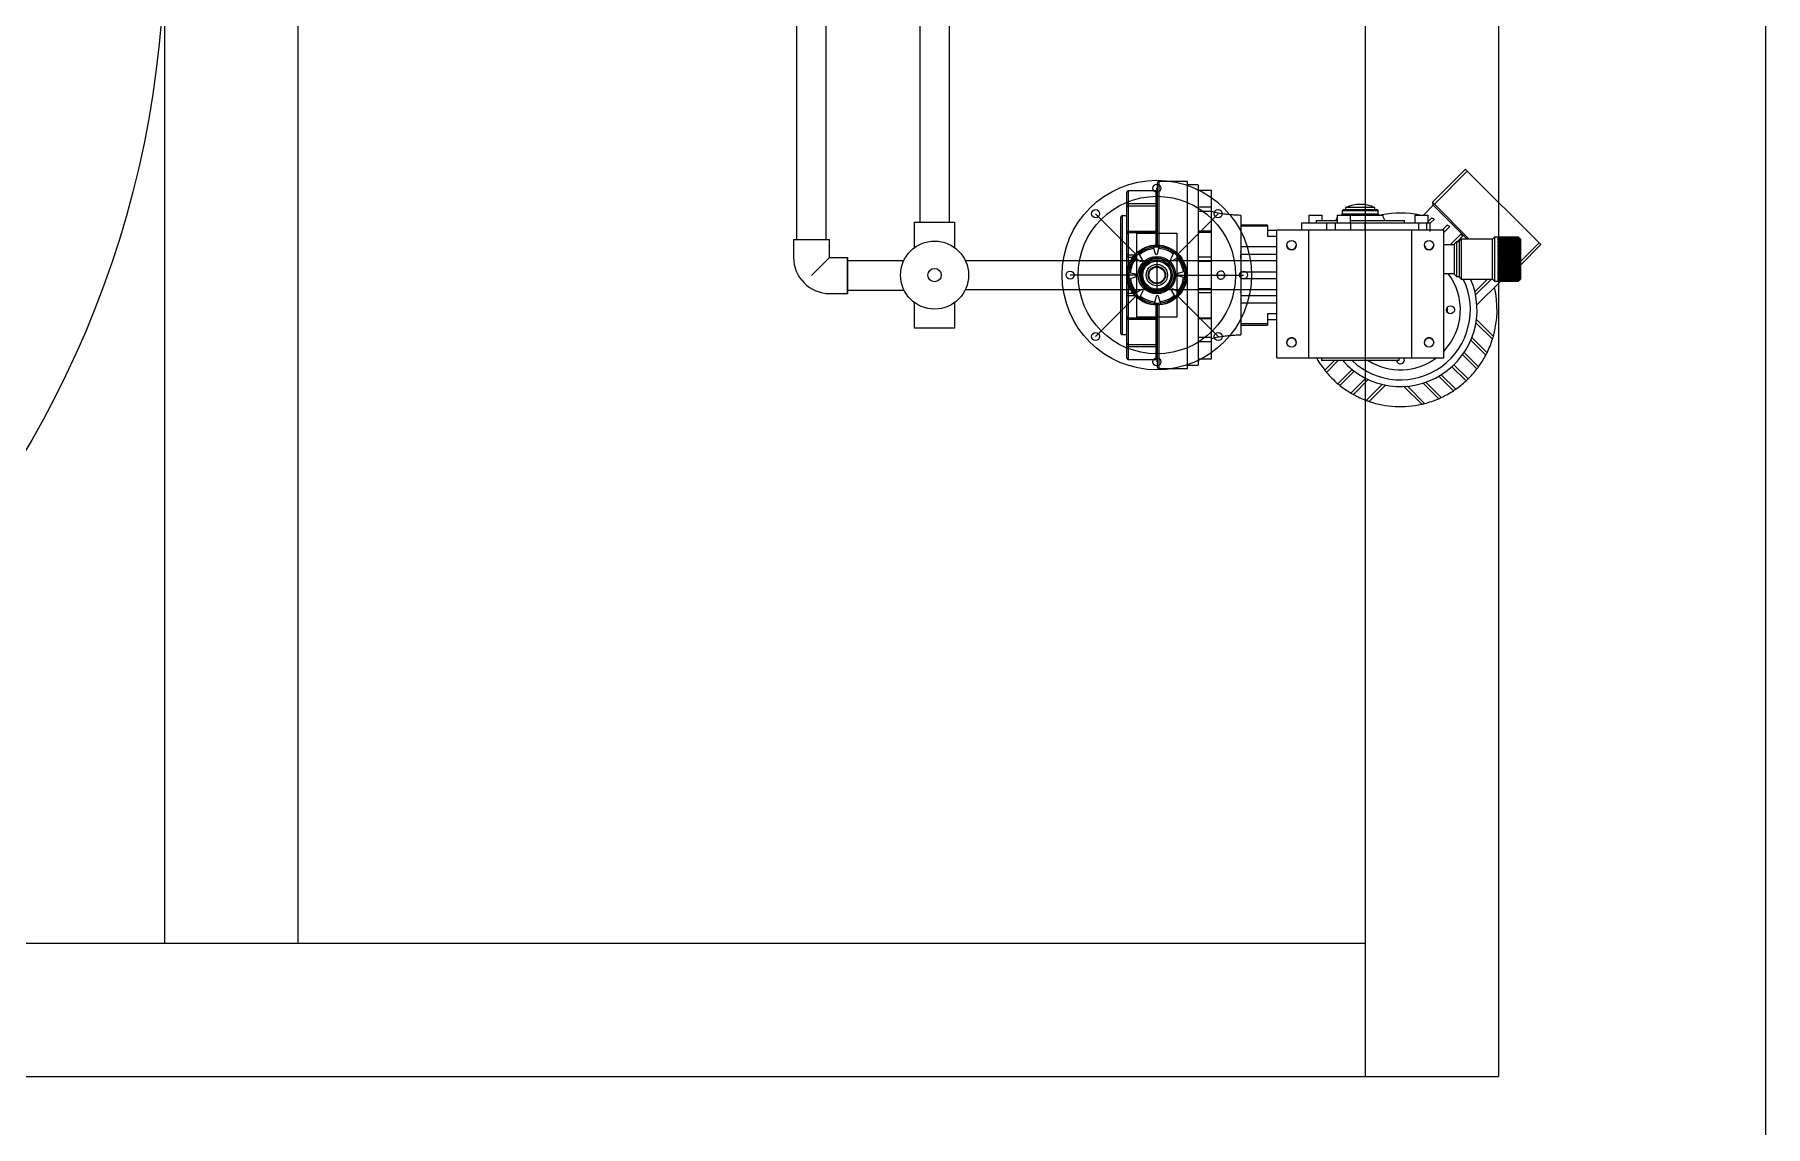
# Model space of a CAD drawing. Header units: millimetres. Extents: x -705761 to 1364679, y -410401 to 446404.
# Drawn here: x -503858 to -502626, y -99876 to -99099 of the extents above; entities that cross this region are included whole.
import ezdxf

# ---------------------------------------------------------------- set-up
doc = ezdxf.new("R2010")
doc.units = ezdxf.units.MM
doc.layers.add('1轮廓实线层', color=7, linetype='Continuous', lineweight=0)

# ---------------------------------------------------------------- blocks, each defined once
blk = doc.blocks.new('A$C5F7D1AD0')
for p, q in [((0, 0), (0, -2600)), ((100, -100), (100, -2500)), ((1700, -1600), (100, -1600)), ((4000, -1700), (100, -1700)), ((627, -2071.6), (613.5, -2071.6)), ((627, -2071.6), (627, -2098.6)), ((613.5, -2098.6), (600, -2085.1)), ((586.5, -2098.6), (586.5, -2112.1)), ((586.5, -2098.6), (586.5, -2112.1)), ((613.5, -2098.6), (613.5, -2112.1)), ((613.5, -2098.6), (613.5, -2112.1)), ((613.5, -2098.6), (627, -2098.6)), ((613.5, -2112.1), (586.5, -2112.1)), ((586.5, -2112.1), (613.5, -2112.1)), ((6300, -2500), (0, -2500)), ((6300, -2600), (0, -2600))]:
    blk.add_line(p, q)
at = {"lineweight": 5, "ltscale": 5}
for p, q in [((627, -2074.1), (822, -2074.1)), ((822, -2095.9), (627, -2095.9)), ((589, -2112.1), (589, -2154.2)), ((611, -2154.2), (611, -2112.1)), ((560.5, -2162.3), (579.7, -2162.3)), ((560.5, -2192.3), (560.5, -2162.3)), ((620.9, -2162.3), (640, -2162.3)), ((809, -2166.3), (639.5, -2166.3)), ((640, -2162.3), (640, -2192.3)), ((579.7, -2192.3), (560.5, -2192.3)), ((640, -2192.3), (620.9, -2192.3)), ((809, -2188.3), (639.5, -2188.3)), ((589.3, -2433.9), (589.3, -2200.3)), ((611.3, -2200.3), (611.3, -2433.9)), ((600.3, -2328.9), (600.3, -2278.9)), ((585.3, -2328.9), (554.3, -2298)), ((615.3, -2328.9), (646.3, -2298)), ((568.8, -2358.9), (568.8, -2328.9)), ((568.8, -2328.9), (600.3, -2328.9)), ((600.3, -2328.9), (631.8, -2328.9)), ((631.8, -2328.9), (631.8, -2358.9)), ((568.8, -2343.9), (535.3, -2343.9)), ((611.3, -2343.9), (589.3, -2343.9)), ((631.8, -2343.9), (665.3, -2343.9)), ((585.3, -2358.9), (554.3, -2389.9)), ((631.8, -2358.9), (568.8, -2358.9)), ((600.3, -2358.9), (600.3, -2408.9)), ((615.3, -2358.9), (646.3, -2389.9))]:
    blk.add_line(p, q, dxfattribs=at)
at = {"color": 7, "linetype": 'Continuous', "lineweight": 15}
for p, q in [((538.2, -2321.4), (546.8, -2321.4)), ((546.8, -2321.4), (549.2, -2321.4)), ((549.2, -2321.4), (567.9, -2321.4)), ((555.8, -2317.9), (555.8, -2321.4)), ((556.8, -2316.9), (643.8, -2316.9)), ((567.9, -2321.4), (569.3, -2321.4)), ((569.3, -2321.4), (584.4, -2321.4)), ((584.4, -2321.4), (587.1, -2321.4)), ((587.1, -2321.4), (593.8, -2321.4)), ((606.8, -2321.4), (613.5, -2321.4)), ((613.5, -2321.4), (616.2, -2321.4)), ((616.2, -2321.4), (631.3, -2321.4)), ((631.3, -2321.4), (632.7, -2321.4)), ((632.7, -2321.4), (651.4, -2321.4)), ((644.8, -2321.4), (644.8, -2317.9)), ((651.4, -2321.4), (653.8, -2321.4)), ((653.8, -2321.4), (662.4, -2321.4)), ((537.2, -2322.4), (537.2, -2343.4)), ((548.4, -2322.4), (546.8, -2322.4)), ((546.8, -2322.4), (546.8, -2343.4)), ((548.4, -2322.4), (548.4, -2343.4)), ((567.4, -2322.4), (548.4, -2322.4)), ((568.3, -2322.4), (567.4, -2322.4)), ((567.4, -2322.4), (567.4, -2343.4)), ((585.1, -2322.4), (568.3, -2322.4)), ((568.3, -2322.4), (568.3, -2343.4)), ((583.7, -2331.1), (588, -2333.5)), ((585.1, -2322.4), (585.1, -2327.4)), ((586.8, -2322.4), (585.1, -2322.4)), ((586.8, -2322.4), (586.8, -2325.9)), ((593.7, -2322.4), (586.8, -2322.4)), ((589.3, -2332.1), (586.8, -2327.9)), ((597.6, -2323.1), (599, -2327.8)), ((600.9, -2327.8), (602.1, -2323)), ((601.1, -2331.1), (603, -2331.2)), ((613.8, -2322.4), (606.9, -2322.4)), ((613.1, -2327.3), (610.8, -2331.6)), ((612.2, -2332.9), (616.4, -2330.4)), ((613.8, -2322.4), (613.8, -2325.9)), ((615.5, -2322.4), (613.8, -2322.4)), ((632.3, -2322.4), (615.5, -2322.4)), ((615.5, -2322.4), (615.5, -2327.4)), ((632.3, -2322.4), (632.3, -2343.4)), ((633.2, -2322.4), (632.3, -2322.4)), ((633.2, -2322.4), (633.2, -2343.4)), ((652.2, -2322.4), (633.2, -2322.4)), ((652.2, -2322.4), (652.2, -2343.4)), ((653.8, -2322.4), (652.2, -2322.4)), ((653.8, -2322.4), (653.8, -2343.4)), ((663.4, -2343.4), (663.4, -2322.4)), ((530.3, -2345.4), (530.3, -2366.9)), ((531.3, -2344.4), (577.8, -2344.4)), ((546.8, -2343.4), (548.4, -2343.4)), ((548.4, -2343.4), (567.4, -2343.4)), ((567.4, -2343.4), (568.3, -2343.4)), ((568.3, -2343.4), (577.8, -2343.4)), ((584.2, -2343.3), (579.4, -2342.1)), ((579.5, -2346.6), (584.2, -2345.2)), ((621.1, -2341.2), (616.4, -2342.6)), ((616.4, -2344.5), (621.2, -2345.7)), ((622.8, -2343.4), (632.3, -2343.4)), ((622.8, -2344.4), (669.3, -2344.4)), ((632.3, -2343.4), (633.2, -2343.4)), ((633.2, -2343.4), (652.2, -2343.4)), ((652.2, -2343.4), (653.8, -2343.4)), ((670.3, -2366.9), (670.3, -2345.4)), ((588.4, -2354.9), (584.2, -2357.4)), ((587.5, -2360.5), (589.8, -2356.2)), ((599.7, -2360.1), (598.5, -2364.8)), ((603, -2364.7), (601.6, -2360)), ((611.3, -2355.8), (613.8, -2360)), ((616.9, -2356.7), (612.6, -2354.4)), ((530.3, -2366.9), (670.3, -2366.9)), ((532.8, -2366.9), (532.8, -2374.9)), ((667.8, -2374.9), (667.8, -2366.9)), ((538.3, -2374.9), (532.8, -2374.9)), ((537.5, -2374.9), (537.5, -2384.9)), ((537.5, -2384.9), (550.2, -2384.9)), ((574.5, -2374.9), (538.3, -2374.9)), ((550.2, -2384.9), (550.2, -2374.9)), ((550.2, -2384.9), (553.5, -2384.9)), ((553.5, -2384.9), (553.5, -2374.9)), ((553.5, -2384.9), (567.5, -2384.9)), ((567.5, -2384.9), (567.5, -2374.9)), ((567.5, -2384.9), (568.3, -2384.9)), ((568.3, -2374.9), (568.3, -2384.9)), ((568.3, -2384.9), (587, -2384.9)), ((626.1, -2374.9), (574.5, -2374.9)), ((587, -2384.9), (587, -2374.9)), ((587, -2384.9), (590.1, -2384.9)), ((590.1, -2384.9), (590.1, -2374.9)), ((590.1, -2384.9), (610.5, -2384.9)), ((610.5, -2384.9), (610.5, -2374.9)), ((610.5, -2384.9), (613.6, -2384.9)), ((613.6, -2384.9), (613.6, -2374.9)), ((613.6, -2384.9), (632.3, -2384.9)), ((663, -2374.9), (626.1, -2374.9)), ((632.3, -2384.9), (632.3, -2374.9)), ((632.3, -2384.9), (633.1, -2384.9)), ((633.1, -2384.9), (633.1, -2374.9)), ((633.1, -2384.9), (647.9, -2384.9)), ((647.9, -2384.9), (647.9, -2374.9)), ((647.9, -2384.9), (651.2, -2384.9)), ((651.2, -2384.9), (651.2, -2374.9)), ((651.2, -2384.9), (663.7, -2384.9)), ((667.8, -2374.9), (663, -2374.9)), ((663.7, -2384.9), (663.7, -2374.9)), ((598.4, -2389.6), (602.2, -2389.6)), ((599.1, -2394.6), (601.5, -2394.6)), ((600.3, -2394.9), (600.9, -2394.9)), ((556.4, -2406.9), (555.6, -2406.9)), ((575.8, -2406.9), (556.4, -2406.9)), ((562.8, -2406.9), (562.8, -2426.9)), ((563.7, -2426.9), (563.7, -2406.9)), ((581, -2406.9), (575.8, -2406.9)), ((619.6, -2406.9), (581, -2406.9)), ((581.8, -2406.7), (581.8, -2406.8)), ((587.3, -2406.9), (587.2, -2406.9)), ((587.3, -2406.9), (587.3, -2406.6)), ((597.8, -2406.9), (597.8, -2433.9)), ((602.8, -2406.9), (602.8, -2433.9)), ((612.8, -2406.8), (613, -2406.8)), ((618.6, -2406.9), (618.8, -2406.8)), ((624.8, -2406.9), (619.6, -2406.9)), ((644.2, -2406.9), (624.8, -2406.9)), ((636.9, -2426.9), (636.9, -2406.9)), ((637.8, -2426.9), (637.8, -2406.9)), ((645, -2406.9), (644.2, -2406.9)), ((538.3, -2433.9), (538.3, -2441.4)), ((538.3, -2433.9), (634.3, -2433.9)), ((563.7, -2426.9), (562.8, -2426.9)), ((571.4, -2426.9), (563.7, -2426.9)), ((567, -2426.9), (567, -2433.9)), ((636.9, -2426.9), (629.2, -2426.9)), ((633.6, -2433.9), (633.6, -2426.9)), ((634.3, -2433.9), (634.3, -2441.4)), ((637.8, -2426.9), (636.9, -2426.9)), ((538.3, -2441.4), (538.3, -2558.9)), ((538.3, -2448.4), (538.3, -2457.9)), ((634.3, -2441.4), (634.3, -2558.9)), ((634.3, -2448.4), (634.3, -2457.9)), ((538.3, -2465), (537.3, -2464)), ((538.3, -2457.9), (634.3, -2457.9)), ((538.3, -2457.9), (538.3, -2534.9)), ((639.3, -2452.4), (634.3, -2452.4)), ((634.3, -2457.9), (634.3, -2534.9)), ((639.3, -2471.3), (639.3, -2452.4)), ((645.3, -2457.8), (639.3, -2457.8)), ((641.3, -2463.4), (639.3, -2463.4)), ((641.3, -2463.4), (641.3, -2479.1)), ((645.3, -2457.8), (645.3, -2467.8)), ((536.3, -2479.9), (527.4, -2471.1)), ((529, -2469.8), (536.3, -2477.1)), ((538.3, -2467.4), (536.3, -2467.4)), ((536.3, -2525.4), (536.3, -2467.4)), ((634.3, -2471.3), (639.3, -2471.3)), ((634.3, -2477.7), (639.3, -2477.7)), ((639.3, -2477.7), (639.3, -2471.3)), ((639.3, -2489.3), (639.3, -2477.7)), ((641.3, -2467.8), (645.3, -2467.8)), ((511.9, -2489.4), (523, -2500.5)), ((528.4, -2491.8), (517.7, -2481.1)), ((518.9, -2479.5), (529.6, -2490.2)), ((634.3, -2489.3), (639.3, -2489.3)), ((645.3, -2479.1), (639.3, -2479.1)), ((639.3, -2489.1), (645.3, -2489.1)), ((639.3, -2500.1), (639.3, -2489.3)), ((641.3, -2489.1), (641.3, -2529.4)), ((645.3, -2479.1), (645.3, -2489.1)), ((645.3, -2489.4), (645.3, -2513.4)), ((648.3, -2482.9), (646.3, -2482.9)), ((649.3, -2483.9), (649.3, -2487.6)), ((650.8, -2485.4), (649.3, -2485.4)), ((649.3, -2487.6), (649.3, -2508.9)), ((650.8, -2507.4), (650.8, -2485.4)), ((517.9, -2515.3), (505.6, -2503)), ((506.4, -2500.9), (518.4, -2512.9)), ((522, -2502.4), (510.9, -2491.2)), ((634.3, -2500.1), (639.3, -2500.1)), ((639.3, -2540.3), (639.3, -2500.1)), ((646.3, -2509.9), (648.3, -2509.9)), ((649.3, -2507.4), (650.8, -2507.4)), ((503.5, -2542.4), (516.9, -2529)), ((536.3, -2525.4), (538.3, -2525.4)), ((639.3, -2529.4), (641.3, -2529.4)), ((517, -2531.7), (504.1, -2544.6)), ((538.3, -2534.9), (538.3, -2544.4)), ((538.3, -2534.9), (634.3, -2534.9)), ((634.3, -2534.9), (634.3, -2544.4)), ((634.3, -2540.3), (639.3, -2540.3)), ((645.3, -2537.3), (639.3, -2537.3)), ((639.3, -2546.2), (639.3, -2540.3)), ((645.3, -2537.3), (645.3, -2547.3)), ((507.7, -2555.2), (519.4, -2543.5)), ((520.1, -2545.6), (508.6, -2557.1)), ((513.6, -2566.2), (524.6, -2555.3)), ((627.3, -2576.4), (652.7, -2551.1)), ((653.5, -2551.9), (627.3, -2578.1)), ((633, -2548.8), (634.3, -2548.8)), ((634.3, -2544.4), (634.3, -2546.9)), ((634.3, -2546.2), (639.3, -2546.2)), ((634.3, -2548.8), (639.3, -2548.8)), ((634.3, -2548.8), (634.3, -2548.9)), ((642.2, -2551.9), (639.1, -2548.8)), ((639.3, -2548.8), (639.3, -2546.2)), ((639.3, -2547.3), (645.3, -2547.3)), ((640.4, -2547.3), (643, -2549.8)), ((645.3, -2543.7), (652.7, -2551.1)), ((654.3, -2550.6), (652.7, -2551.1)), ((678.2, -2576.6), (653.5, -2551.9)), ((654.9, -2550.5), (679.7, -2575.2)), ((525.6, -2557), (514.8, -2567.9)), ((521.1, -2575.7), (531.7, -2565.1)), ((533.1, -2566.5), (522.5, -2577.2)), ((538.3, -2558.9), (634.3, -2558.9)), ((600.8, -2566.9), (599.3, -2568.4)), ((599.3, -2568.4), (599.3, -2570.4)), ((606.7, -2568.4), (599.3, -2568.4)), ((600.8, -2566.9), (607.4, -2566.9)), ((601.5, -2558.9), (601.5, -2566.9)), ((625.3, -2568.4), (606.7, -2568.4)), ((607.4, -2566.9), (623.8, -2566.9)), ((623, -2566.9), (623, -2558.9)), ((623, -2563.8), (630.9, -2571.7)), ((623.3, -2566.9), (623, -2566.7)), ((625.3, -2568.4), (623.8, -2566.9)), ((625.3, -2570.4), (625.3, -2568.4)), ((636.7, -2563.4), (632.3, -2558.9)), ((634.3, -2558.1), (637.7, -2561.6)), ((530, -2583.8), (540.7, -2573.1)), ((542.4, -2574.2), (531.6, -2585)), ((540.3, -2590.5), (551.5, -2579.2)), ((553.5, -2580), (542.1, -2591.4)), ((598.8, -2570.4), (597.3, -2571.9)), ((597.3, -2571.9), (597.3, -2595.4)), ((627.3, -2571.9), (597.3, -2571.9)), ((625.8, -2570.4), (598.8, -2570.4)), ((678.2, -2576.6), (624.5, -2630.4)), ((629.7, -2573.3), (625.3, -2568.9)), ((627.3, -2571.9), (625.8, -2570.4)), ((627.3, -2595.4), (627.3, -2571.9)), ((552.2, -2595.5), (564.6, -2583.1)), ((567.1, -2583.5), (554.4, -2596.2)), ((577.9, -2583.8), (595.8, -2601.7)), ((597.3, -2594.7), (585.5, -2582.8)), ((587.8, -2582.3), (597.3, -2591.8)), ((597.3, -2595.4), (595.8, -2596.9)), ((595.8, -2596.9), (595.8, -2599.4)), ((628.8, -2596.9), (595.8, -2596.9)), ((595.9, -2599.4), (595.8, -2599.4)), ((595.8, -2599.4), (595.8, -2614.9)), ((595.8, -2599.4), (595.8, -2614.9)), ((596.1, -2599.4), (595.9, -2599.4)), ((595.9, -2599.4), (595.9, -2614.9)), ((595.9, -2599.4), (595.9, -2614.9)), ((596.1, -2599.4), (596.1, -2614.9)), ((596.4, -2599.4), (596.2, -2599.4)), ((596.2, -2599.4), (596.2, -2614.9)), ((596.4, -2599.4), (596.4, -2614.9)), ((596.8, -2599.4), (596.5, -2599.4)), ((596.5, -2599.4), (596.5, -2614.9)), ((596.8, -2599.4), (596.8, -2614.9)), ((597.3, -2599.4), (597, -2599.4)), ((597, -2599.4), (597, -2614.9)), ((597.3, -2595.4), (627.3, -2595.4)), ((597.3, -2599.4), (597.3, -2614.9)), ((597.9, -2599.4), (597.5, -2599.4)), ((597.5, -2599.4), (597.5, -2614.9)), ((597.9, -2599.4), (597.9, -2614.9)), ((598.6, -2599.4), (598.2, -2599.4)), ((598.2, -2599.4), (598.2, -2614.9)), ((598.6, -2599.4), (598.6, -2614.9)), ((599.5, -2599.4), (599, -2599.4)), ((599, -2599.4), (599, -2614.9)), ((599.5, -2599.4), (599.5, -2614.9)), ((600.4, -2599.4), (599.9, -2599.4)), ((599.9, -2599.4), (599.9, -2614.9)), ((600.4, -2599.4), (600.4, -2614.9)), ((601.4, -2599.4), (600.8, -2599.4)), ((600.8, -2599.4), (600.8, -2614.9)), ((601.4, -2599.4), (601.4, -2614.9)), ((602.5, -2599.4), (601.8, -2599.4)), ((601.8, -2599.4), (601.8, -2614.9)), ((602.5, -2599.4), (602.5, -2614.9)), ((602.9, -2599.4), (602.9, -2614.9)), ((603.6, -2599.4), (602.9, -2599.4)), ((603.6, -2599.4), (603.6, -2614.9)), ((604.8, -2599.4), (604.1, -2599.4)), ((604.1, -2599.4), (604.1, -2614.9)), ((604.8, -2599.4), (604.8, -2614.9)), ((606.1, -2599.4), (605.3, -2599.4)), ((605.3, -2599.4), (605.3, -2614.9)), ((606.1, -2599.4), (606.1, -2614.9)), ((607.4, -2599.4), (606.6, -2599.4)), ((606.6, -2599.4), (606.6, -2614.9)), ((607.3, -2599.4), (607.3, -2615.9)), ((607.4, -2599.4), (607.4, -2614.9)), ((608.7, -2599.4), (607.9, -2599.4)), ((607.9, -2599.4), (607.9, -2614.9)), ((608.5, -2599.4), (608.5, -2615.9)), ((608.7, -2599.4), (608.7, -2614.9)), ((610.1, -2599.4), (609.3, -2599.4)), ((609.3, -2599.4), (609.3, -2614.9)), ((609.8, -2599.4), (609.8, -2615.9)), ((610.1, -2599.4), (610.1, -2614.9)), ((611.4, -2599.4), (610.6, -2599.4)), ((610.6, -2599.4), (610.6, -2614.9)), ((611.1, -2599.4), (611.1, -2615.9)), ((611.4, -2599.4), (611.4, -2614.9)), ((612.8, -2599.4), (612, -2599.4)), ((612, -2599.4), (612, -2614.9)), ((612.4, -2599.4), (612.4, -2615.9)), ((612.8, -2599.4), (612.8, -2614.9)), ((614.2, -2599.4), (613.4, -2599.4)), ((613.4, -2599.4), (613.4, -2614.9)), ((613.7, -2599.4), (613.7, -2615.9)), ((614.2, -2599.4), (614.2, -2614.9)), ((615.6, -2599.4), (614.8, -2599.4)), ((614.8, -2599.4), (614.8, -2614.9)), ((615, -2599.4), (615, -2615.9)), ((615.6, -2599.4), (615.6, -2614.9)), ((616.9, -2599.4), (616.1, -2599.4)), ((616.1, -2599.4), (616.1, -2614.9)), ((616.3, -2599.4), (616.3, -2615.9)), ((616.9, -2599.4), (616.9, -2614.9)), ((618.2, -2599.4), (617.5, -2599.4)), ((617.5, -2599.4), (617.5, -2614.9)), ((617.5, -2599.4), (617.5, -2615.9)), ((618.2, -2599.4), (618.2, -2614.9)), ((619.5, -2599.4), (618.8, -2599.4)), ((618.8, -2599.4), (618.8, -2614.9)), ((619.5, -2599.4), (619.5, -2614.9)), ((620.7, -2599.4), (620, -2599.4)), ((620, -2599.4), (620, -2614.9)), ((620.7, -2599.4), (620.7, -2614.9)), ((621.9, -2599.4), (621.2, -2599.4)), ((621.2, -2599.4), (621.2, -2614.9)), ((621.9, -2599.4), (621.9, -2614.9)), ((622.9, -2599.4), (622.3, -2599.4)), ((622.3, -2599.4), (622.3, -2614.9)), ((622.9, -2599.4), (622.9, -2614.9)), ((624, -2599.4), (623.4, -2599.4)), ((623.4, -2599.4), (623.4, -2614.9)), ((624, -2599.4), (624, -2614.9)), ((624.9, -2599.4), (624.4, -2599.4)), ((624.4, -2599.4), (624.4, -2614.9)), ((624.9, -2599.4), (624.9, -2614.9)), ((625.7, -2599.4), (625.3, -2599.4)), ((625.3, -2599.4), (625.3, -2614.9)), ((625.7, -2599.4), (625.7, -2614.9)), ((626.5, -2599.4), (626.1, -2599.4)), ((626.1, -2599.4), (626.1, -2614.9)), ((626.5, -2599.4), (626.5, -2614.9)), ((627.2, -2599.4), (626.8, -2599.4)), ((626.8, -2599.4), (626.8, -2614.9)), ((627.2, -2599.4), (627.2, -2614.9)), ((628.8, -2596.9), (627.3, -2595.4)), ((627.7, -2599.4), (627.4, -2599.4)), ((627.4, -2599.4), (627.4, -2614.9)), ((627.7, -2599.4), (627.7, -2614.9)), ((628.1, -2599.4), (627.9, -2599.4)), ((627.9, -2599.4), (627.9, -2614.9)), ((628.1, -2599.4), (628.1, -2614.9)), ((628.5, -2599.4), (628.3, -2599.4)), ((628.3, -2599.4), (628.3, -2614.9)), ((628.5, -2599.4), (628.5, -2614.9)), ((628.7, -2599.4), (628.6, -2599.4)), ((628.6, -2599.4), (628.6, -2614.9)), ((628.8, -2599.4), (628.7, -2599.4)), ((628.7, -2599.4), (628.7, -2614.9)), ((628.7, -2599.4), (628.7, -2614.9)), ((628.8, -2614.9), (628.8, -2596.9)), ((628.8, -2599.4), (628.8, -2614.9)), ((595.8, -2614.9), (595.8, -2614.9)), ((596.2, -2615.3), (595.8, -2614.9)), ((595.8, -2614.9), (596.8, -2615.9)), ((595.9, -2614.9), (595.9, -2614.9)), ((596.8, -2615.9), (595.9, -2614.9)), ((595.9, -2614.9), (597, -2615.9)), ((596.1, -2614.9), (596.2, -2614.9)), ((597, -2615.9), (596.1, -2614.9)), ((596.2, -2614.9), (597.2, -2615.9)), ((596.2, -2615.3), (597.3, -2616.4)), ((596.4, -2614.9), (596.5, -2614.9)), ((597.2, -2615.9), (596.4, -2614.9)), ((596.5, -2614.9), (597.6, -2615.9)), ((596.8, -2614.9), (597, -2614.9)), ((597.6, -2615.9), (596.8, -2614.9)), ((597, -2614.9), (598.1, -2615.9)), ((597.3, -2614.9), (597.5, -2614.9)), ((598.1, -2615.9), (597.3, -2614.9)), ((627.3, -2616.4), (597.3, -2616.4)), ((597.5, -2614.9), (598.6, -2615.9)), ((597.9, -2614.9), (598.2, -2614.9)), ((598.6, -2615.9), (597.9, -2614.9)), ((598.2, -2614.9), (599.3, -2615.9)), ((598.6, -2614.9), (599, -2614.9)), ((599.3, -2615.9), (598.6, -2614.9)), ((599, -2614.9), (600, -2615.9)), ((599.5, -2614.9), (599.9, -2614.9)), ((600, -2615.9), (599.5, -2614.9)), ((599.9, -2614.9), (600.9, -2615.9)), ((600.4, -2614.9), (600.8, -2614.9)), ((600.9, -2615.9), (600.4, -2614.9)), ((600.8, -2614.9), (601.8, -2615.9)), ((601.4, -2614.9), (601.8, -2614.9)), ((601.8, -2615.9), (601.4, -2614.9)), ((601.8, -2614.9), (602.8, -2615.9)), ((602.5, -2614.9), (602.9, -2614.9)), ((602.8, -2615.9), (602.5, -2614.9)), ((602.9, -2614.9), (603.8, -2615.9)), ((603.6, -2614.9), (604.1, -2614.9)), ((603.8, -2615.9), (603.6, -2614.9)), ((604.1, -2614.9), (604.9, -2615.9)), ((604.8, -2614.9), (605.3, -2614.9)), ((604.9, -2615.9), (604.8, -2614.9)), ((605.3, -2614.9), (606.1, -2615.9)), ((606.1, -2614.9), (606.6, -2614.9)), ((606.1, -2615.9), (606.1, -2614.9)), ((606.6, -2614.9), (607.3, -2615.9)), ((607.3, -2615.9), (607.4, -2614.9)), ((607.4, -2614.9), (607.9, -2614.9)), ((623.1, -2631.8), (607.7, -2616.4)), ((607.9, -2614.9), (608.5, -2615.9)), ((608.5, -2615.9), (608.7, -2614.9)), ((608.7, -2614.9), (609.3, -2614.9)), ((609.3, -2614.9), (609.8, -2615.9)), ((609.8, -2615.9), (610.1, -2614.9)), ((610.1, -2614.9), (610.6, -2614.9)), ((610.6, -2614.9), (611.1, -2615.9)), ((611.1, -2615.9), (611.4, -2614.9)), ((611.4, -2614.9), (612, -2614.9)), ((612, -2614.9), (612.4, -2615.9)), ((612.4, -2615.9), (612.8, -2614.9)), ((612.8, -2614.9), (613.4, -2614.9)), ((613.4, -2614.9), (613.7, -2615.9)), ((613.7, -2615.9), (614.2, -2614.9)), ((614.2, -2614.9), (614.8, -2614.9)), ((614.8, -2614.9), (615, -2615.9)), ((615, -2615.9), (615.6, -2614.9)), ((615.6, -2614.9), (616.1, -2614.9)), ((616.1, -2614.9), (616.3, -2615.9)), ((616.3, -2615.9), (616.9, -2614.9)), ((616.9, -2614.9), (617.5, -2614.9)), ((617.5, -2614.9), (617.5, -2615.9)), ((617.5, -2615.9), (618.2, -2614.9)), ((618.2, -2614.9), (618.8, -2614.9)), ((618.8, -2614.9), (618.7, -2615.9)), ((618.7, -2615.9), (619.5, -2614.9)), ((619.5, -2614.9), (620, -2614.9)), ((620, -2614.9), (619.9, -2615.9)), ((619.9, -2615.9), (620.7, -2614.9)), ((620.7, -2614.9), (621.2, -2614.9)), ((621.2, -2614.9), (621, -2615.9)), ((621, -2615.9), (621.9, -2614.9)), ((621.9, -2614.9), (622.3, -2614.9)), ((622.3, -2614.9), (622, -2615.9)), ((622, -2615.9), (622.9, -2614.9)), ((622.9, -2614.9), (623.4, -2614.9)), ((623.4, -2614.9), (623, -2615.9)), ((623, -2615.9), (624, -2614.9)), ((624.4, -2614.9), (623.9, -2615.9)), ((623.9, -2615.9), (624.9, -2614.9)), ((624, -2614.9), (624.4, -2614.9)), ((625.3, -2614.9), (624.7, -2615.9)), ((624.7, -2615.9), (625.7, -2614.9)), ((624.9, -2614.9), (625.3, -2614.9)), ((626.1, -2614.9), (625.4, -2615.9)), ((625.4, -2615.9), (626.5, -2614.9)), ((625.7, -2614.9), (626.1, -2614.9)), ((626.8, -2614.9), (626.1, -2615.9)), ((626.1, -2615.9), (627.2, -2614.9)), ((626.5, -2614.9), (626.8, -2614.9)), ((627.4, -2614.9), (626.6, -2615.9)), ((626.6, -2615.9), (627.7, -2614.9)), ((627.9, -2614.9), (627.1, -2615.9)), ((627.1, -2615.9), (628.1, -2614.9)), ((627.2, -2614.9), (627.4, -2614.9)), ((627.3, -2616.4), (628.8, -2614.9)), ((628.3, -2614.9), (627.4, -2615.9)), ((627.4, -2615.9), (628.5, -2614.9)), ((628.6, -2614.9), (627.6, -2615.9)), ((627.6, -2615.9), (628.7, -2614.9)), ((627.7, -2614.9), (627.9, -2614.9)), ((628.7, -2614.9), (627.8, -2615.9)), ((627.8, -2615.9), (628.8, -2614.9)), ((628.1, -2614.9), (628.3, -2614.9)), ((628.5, -2614.9), (628.6, -2614.9)), ((628.7, -2614.9), (628.7, -2614.9)), ((628.8, -2614.9), (628.8, -2614.9))]:
    blk.add_line(p, q, dxfattribs=at)
at = {"color": 8, "linetype": 'Continuous', "lineweight": 15}
for p, q in [((644.8, -2317.9), (555.8, -2317.9)), ((546.8, -2322.4), (537.2, -2322.4)), ((663.4, -2322.4), (653.8, -2322.4)), ((577.9, -2345.4), (530.3, -2345.4)), ((537.2, -2343.4), (546.8, -2343.4)), ((670.3, -2345.4), (622.7, -2345.4)), ((653.8, -2343.4), (663.4, -2343.4)), ((579.2, -2433.9), (579.2, -2406.9)), ((584.8, -2433.9), (584.8, -2406.9)), ((615.8, -2433.9), (615.8, -2406.9)), ((621.4, -2433.9), (621.4, -2406.9)), ((571.4, -2433.9), (571.4, -2426.9)), ((629.2, -2433.9), (629.2, -2426.9)), ((646.3, -2482.9), (646.3, -2509.9)), ((648.3, -2486.9), (648.3, -2482.9)), ((648.3, -2509.9), (648.3, -2486.9)), ((610.6, -2616.4), (624.5, -2630.4))]:
    blk.add_line(p, q, dxfattribs=at)
at = {"color": 7, "linetype": 'Continuous', "lineweight": 15, "flags": 128}
for points in [[(567.4, -2322.4), (567.4, -2322.2), (567.4, -2322), (567.5, -2321.9), (567.5, -2321.7), (567.6, -2321.6), (567.7, -2321.5), (567.8, -2321.4), (567.9, -2321.4)], [(632.7, -2321.4), (632.8, -2321.4), (632.9, -2321.5), (633, -2321.6), (633.1, -2321.7), (633.1, -2321.9), (633.2, -2322), (633.2, -2322.2), (633.2, -2322.4)], [(566.8, -2344.4), (566.9, -2344.4), (567, -2344.3), (567.1, -2344.2), (567.2, -2344.1), (567.3, -2344), (567.3, -2343.8), (567.4, -2343.6), (567.4, -2343.4)], [(633.8, -2344.4), (633.7, -2344.4), (633.6, -2344.3), (633.5, -2344.2), (633.4, -2344.1), (633.3, -2344), (633.3, -2343.8), (633.2, -2343.6), (633.2, -2343.4)], [(654.9, -2550.5), (654.9, -2550.5), (654.7, -2550.5), (654.5, -2550.6), (654.3, -2550.6)], [(575.9, -2561.4), (575.2, -2561.4), (572.7, -2561.4)], [(679.7, -2575.2), (679.6, -2575.2), (679.6, -2575.3), (679.4, -2575.4), (679.2, -2575.6), (679, -2575.8), (678.8, -2576.1), (678.5, -2576.3), (678.2, -2576.6)], [(624.5, -2630.4), (624.2, -2630.6), (624, -2630.9), (623.7, -2631.1), (623.5, -2631.4), (623.3, -2631.5), (623.2, -2631.7), (623.1, -2631.7), (623.1, -2631.8)]]:
    blk.add_lwpolyline(points, dxfattribs=at)
for centre, radius in [((850, -850), 750), ((549.8, -2444.9), 3.5), ((622.8, -2444.9), 3.5), ((549.8, -2547.9), 3.5), ((622.8, -2547.9), 3.5)]:
    blk.add_circle(centre, radius)
at = {"lineweight": 5, "ltscale": 5}
for centre, radius in [((600.3, -2177.3), 25.5), ((600.3, -2177.3), 5), ((600.3, -2343.9), 71), ((600.3, -2278.9), 3), ((600.3, -2343.9), 59), ((554.3, -2298), 3), ((646.3, -2298), 3), ((535.3, -2343.9), 3), ((665.3, -2343.9), 3), ((554.3, -2389.9), 3), ((646.3, -2389.9), 3), ((600.3, -2408.9), 3)]:
    blk.add_circle(centre, radius, dxfattribs=at)
at = {"color": 7, "linetype": 'Continuous', "lineweight": 15}
for centre, radius in [((600.3, -2343.9), 22.5), ((600.3, -2343.9), 14), ((600.3, -2343.9), 11.5), ((600.3, -2343.9), 10.5), ((600.3, -2343.9), 8), ((600.3, -2343.9), 6.5), ((600.3, -2343.9), 6), ((574.3, -2563.9), 3)]:
    blk.add_circle(centre, radius, dxfattribs=at)
blk.add_arc((613.5, -2098.6), 27, 90, 180)
for centre, radius, start, end in [((538.2, -2322.4), 1, 90, 180), ((552.6, -2322.2), 5.9, 172.691, 182.4246), ((549.3, -2322.3), 0.932, 95.2202, 184.4082), ((556.8, -2317.9), 1, 90, 180), ((569.3, -2322.4), 1, 90.0258, 180.0264), ((584.2, -2322.3), 0.887, 351.2056, 76.9356), ((588.2, -2322.2), 1.33, 145.0032, 190.3221), ((596.1, -2322.2), 2.41, 161.8066, 185.8814), ((600.3, -2343.9), 22, 84.7328, 97.7828), ((600.3, -2343.9), 22, 52.7828, 84.7328), ((604.5, -2322.2), 2.41, 354.1183, 18.1941), ((612.4, -2322.2), 1.33, 349.6785, 34.9962), ((616.4, -2322.3), 0.887, 103.0639, 188.7949), ((631.3, -2322.4), 1, 359.9739, 89.974), ((643.8, -2317.9), 1, 0, 90), ((651.3, -2322.3), 0.932, 355.5914, 84.7802), ((648, -2322.2), 5.9, 357.5755, 7.3094), ((662.4, -2322.4), 1, 0, 90), ((600.3, -2343.9), 22, 142.7828, 174.7328), ((600.3, -2343.9), 21, 142.376, 175.1396), ((600.3, -2343.9), 20, 141.9281, 175.5875), ((600.3, -2343.9), 22, 129.7328, 142.7828), ((600.3, -2343.9), 21, 130.1396, 142.376), ((600.3, -2343.9), 22, 97.7828, 129.7328), ((600.3, -2343.9), 21, 97.376, 130.1396), ((600.3, -2343.9), 20, 96.9281, 130.5875), ((600.3, -2343.9), 13, 80.8583, 190.8683), ((588.5, -2332.6), 1, 241.2578, 31.2578), ((600.3, -2343.9), 21, 85.1396, 97.376), ((599.9, -2327.5), 1, 196.2578, 346.2578), ((600.3, -2343.9), 20, 51.9281, 85.5875), ((600.3, -2343.9), 21, 52.376, 85.1396), ((611.6, -2332.1), 1, 151.2578, 301.2578), ((600.3, -2343.9), 21, 40.1396, 52.376), ((600.3, -2343.9), 22, 39.7328, 52.7828), ((600.3, -2343.9), 20, 6.9281, 40.5875), ((600.3, -2343.9), 21, 7.376, 40.1396), ((600.3, -2343.9), 22, 7.7828, 39.7328), ((531.3, -2345.4), 1, 90, 180), ((536.2, -2343.4), 1, 270, 0), ((540.9, -2343.7), 5.9, 352.6913, 2.4243), ((547.4, -2343.5), 0.932, 275.2215, 4.4069), ((567.3, -2343.4), 1, 270.0269, 0.0254), ((600.3, -2343.9), 22, 174.7328, 187.7828), ((600.3, -2343.9), 22, 187.7828, 219.7328), ((600.3, -2343.9), 21, 175.1396, 187.376), ((600.3, -2343.9), 21, 187.376, 220.1396), ((600.3, -2343.9), 20, 186.9281, 220.5875), ((583.9, -2344.3), 1, 286.2578, 76.2578), ((616.7, -2343.6), 1, 106.2578, 256.2578), ((600.3, -2343.9), 20, 321.9281, 355.5875), ((600.3, -2343.9), 21, 322.376, 355.1396), ((600.3, -2343.9), 22, 322.7828, 354.7328), ((600.3, -2343.9), 21, 355.1396, 7.376), ((600.3, -2343.9), 22, 354.7328, 7.7828), ((633.3, -2343.4), 1, 179.9745, 269.9734), ((653.2, -2343.5), 0.932, 175.5936, 264.7785), ((659.7, -2343.7), 5.9, 177.5761, 187.308), ((664.4, -2343.4), 1, 180, 270), ((669.3, -2345.4), 1, 0, 90), ((600.3, -2343.9), 22, 219.7328, 232.7828), ((600.3, -2343.9), 21, 220.1396, 232.376), ((600.3, -2343.9), 21, 232.376, 265.1396), ((600.3, -2343.9), 20, 231.9281, 265.5875), ((589, -2355.8), 1, 331.2578, 121.2578), ((600.7, -2360.3), 1, 16.2578, 166.2578), ((600.3, -2343.9), 20, 276.9281, 310.5875), ((600.3, -2343.9), 21, 277.376, 310.1396), ((600.3, -2343.9), 22, 277.7828, 309.7328), ((612.1, -2355.2), 1, 61.2578, 211.2578), ((600.3, -2343.9), 21, 310.1396, 322.376), ((600.3, -2343.9), 22, 309.7328, 322.7828), ((600.3, -2343.9), 22, 232.7828, 264.7328), ((600.3, -2343.9), 22, 264.7328, 277.7828), ((600.3, -2343.9), 21, 265.1396, 277.376), ((549.8, -2444.9), 3.5, 270, 90), ((622.8, -2444.9), 3.5, 90, 270), ((574.3, -2526.4), 72.5, 120.6245, 128.6648), ((574.3, -2526.4), 72.5, 119.7531, 120.633), ((574.3, -2526.4), 72.5, 130.2529, 139.7471), ((574.3, -2526.4), 72.5, 128.6685, 130.2556), ((574.3, -2526.4), 72.5, 149.367, 151.0038), ((574.3, -2526.4), 72.5, 141.3352, 149.3755), ((574.3, -2526.4), 57.5, 131.3662, 293.5782), ((574.3, -2526.4), 72.5, 139.7444, 141.3315), ((574.3, -2526.4), 52.5, 136.3699, 295.9824), ((646.3, -2481.9), 1, 180, 270), ((648.3, -2483.9), 1, 0, 90), ((627.8, -2496.4), 25.4, 334.3915, 25.6085), ((574.3, -2526.4), 72.5, 161.1919, 192.6877), ((574.3, -2526.4), 72.5, 159.4282, 161.1756), ((574.3, -2526.4), 72.5, 151.0134, 159.4433), ((574.3, -2526.4), 45, 147.6125, 216.8699), ((646.3, -2510.9), 1, 90, 180), ((574.3, -2526.4), 72.5, 348.3248, 11.1598), ((648.3, -2508.9), 1, 270, 0), ((536.8, -2526.4), 3, 99.5941, 300), ((574.3, -2526.4), 72.5, 192.7087, 194.5588), ((574.3, -2526.4), 72.5, 194.5393, 203.345), ((574.3, -2526.4), 72.5, 203.3582, 205.048), ((549.8, -2547.9), 3.5, 270, 90), ((622.8, -2547.9), 3.5, 90, 270), ((574.3, -2526.4), 72.5, 339.4282, 341.1756), ((574.3, -2526.4), 72.5, 205.036, 213.2583), ((574.3, -2526.4), 72.5, 213.2653, 214.8741), ((574.3, -2526.4), 72.5, 214.8682, 222.8233), ((574.3, -2526.4), 45, 226.2383, 307.2688), ((574.3, -2526.4), 72.5, 329.367, 331.0038), ((574.3, -2526.4), 72.5, 222.8245, 224.4047), ((574.3, -2526.4), 72.5, 224.4043, 232.3272), ((574.3, -2526.4), 72.5, 319.7444, 321.3315), ((574.3, -2526.4), 72.5, 232.3229, 233.9186), ((574.3, -2526.4), 72.5, 233.9238, 242.0408), ((574.3, -2526.4), 72.5, 242.0306, 243.6903), ((574.3, -2526.4), 72.5, 243.7015, 252.2948), ((574.3, -2526.4), 72.5, 252.2777, 254.0697), ((574.3, -2526.4), 72.5, 254.0882, 283.3898)]:
    blk.add_arc(centre, radius, start, end, dxfattribs=at)
blk.add_ellipse((652.7, -2551.1), major_axis=(-1.41, -1.41), ratio=0.57735, start_param=1.570796, end_param=2.356194, dxfattribs=at)
for points, knots in [([(593.8, -2321.4), (594, -2321.4), (594.7, -2321.4), (596.2, -2321.4), (597.9, -2321.4), (599.3, -2321.4), (600, -2321.4), (600.3, -2321.4), (600.3, -2321.4)], [0, 0, 0, 0, 0.081932, 0.328507, 0.695606, 0.845599, 0.995602, 1, 1, 1, 1]), ([(600.3, -2321.4), (600.3, -2321.4), (601.4, -2321.4), (603.5, -2321.4), (605.7, -2321.4), (606.8, -2321.4), (606.8, -2321.4)], [0, 0, 0, 0, 0.004399, 0.491387, 0.976685, 1, 1, 1, 1]), ([(602.3, -2322), (602.3, -2322), (602.3, -2322), (602.3, -2322.2), (602.2, -2322.4), (602.1, -2322.7), (602.1, -2322.9), (602.1, -2323)], [0, 0, 0, 0, 0.211688, 0.423336, 0.635987, 0.850868, 1, 1, 1, 1]), ([(583.7, -2331.1), (583.6, -2331), (583.4, -2330.9), (583.1, -2330.8), (582.9, -2330.7), (582.8, -2330.6), (582.8, -2330.6), (582.8, -2330.6)], [0, 0, 0, 0, 0.217864, 0.43577, 0.652375, 0.866587, 1, 1, 1, 1]), ([(586.2, -2327), (586.2, -2327), (586.3, -2327), (586.3, -2327.2), (586.5, -2327.4), (586.6, -2327.6), (586.7, -2327.8), (586.8, -2327.9)], [0, 0, 0, 0, 0.2116883, 0.4233419, 0.6359911, 0.8508698, 1, 1, 1, 1]), ([(598.7, -2355.4), (597.4, -2355.1), (594.9, -2354.5), (591.7, -2352.1), (589.6, -2349.1), (588.4, -2345.6), (588.4, -2341.8), (589.7, -2338), (592.2, -2334.7), (595.7, -2332.5), (599, -2331.7), (601.7, -2331.8), (603.7, -2332.2), (605.7, -2332.9), (607.4, -2333.9), (609, -2335.2), (610.6, -2337), (611.8, -2339.1), (612.5, -2341.4), (612.8, -2343.4), (612.7, -2345.5), (612.3, -2347.6), (611.5, -2349.5), (610.5, -2351.4), (609.1, -2353), (607.5, -2354.4), (605.7, -2355.4), (603.6, -2356.2), (601.4, -2356.6), (599.1, -2356.7), (596.8, -2356.3), (594.7, -2355.5), (592.8, -2354.4), (591.1, -2353), (589.7, -2351.4), (588.3, -2349.2), (587.8, -2347.4), (587.5, -2346.4)], [0, 0, 0, 0, 0.041945, 0.083868, 0.126548, 0.160398, 0.203516, 0.246688, 0.290103, 0.333512, 0.37733, 0.399483, 0.421636, 0.443785, 0.465936, 0.488243, 0.51055, 0.542917, 0.565439, 0.587962, 0.610487, 0.633013, 0.655904, 0.678795, 0.701686, 0.724577, 0.747457, 0.770337, 0.795397, 0.820457, 0.845517, 0.870577, 0.893824, 0.917072, 0.940686, 0.964299, 1, 1, 1, 1]), ([(602.4, -2331.1), (601.6, -2331), (600.2, -2330.9), (598, -2331.2), (595.9, -2331.9), (594, -2332.8), (592.2, -2334.1), (590.7, -2335.7), (589.6, -2337.5), (588.7, -2339.4), (588.2, -2341.5), (588, -2343.6), (588.2, -2345.7), (588.8, -2347.7), (589.7, -2349.5), (591.2, -2351.8), (593.3, -2353.5), (595.7, -2354.7), (597.3, -2355.2), (598.4, -2355.3), (598.7, -2355.4)], [0, 0, 0, 0, 0.05603, 0.112059, 0.168089, 0.224118, 0.28021, 0.336293, 0.390627, 0.444962, 0.498909, 0.552856, 0.606859, 0.66085, 0.713242, 0.765634, 0.869, 0.920914, 0.972814, 1, 1, 1, 1]), ([(602.4, -2331.1), (602.6, -2331.1), (603.9, -2331.3), (606.2, -2332.2), (609, -2334.1), (611.3, -2336.7), (612.8, -2339.8), (613.4, -2343.2), (613.2, -2346.6), (612, -2349.8), (610.1, -2352.7), (607.5, -2354.9), (604.4, -2356.4), (601, -2357), (597.6, -2356.8), (594.4, -2355.7), (591.6, -2353.7), (589.7, -2351.8), (589.1, -2350.4), (589, -2350)], [0, 0, 0, 0, 0.0125513, 0.0759548, 0.1393583, 0.2049999, 0.2706417, 0.3340452, 0.3974488, 0.4630904, 0.5287321, 0.5921356, 0.655539, 0.7211808, 0.7868226, 0.8502261, 0.9136296, 0.9792714, 1, 1, 1, 1]), ([(597.6, -2323.1), (597.6, -2323), (597.5, -2322.8), (597.4, -2322.5), (597.4, -2322.2), (597.3, -2322.1), (597.3, -2322.1), (597.3, -2322.1)], [0, 0, 0, 0, 0.217865, 0.435774, 0.652377, 0.866587, 1, 1, 1, 1]), ([(613.1, -2327.3), (613.2, -2327.2), (613.3, -2327), (613.4, -2326.7), (613.5, -2326.5), (613.6, -2326.4), (613.6, -2326.4), (613.6, -2326.4)], [0, 0, 0, 0, 0.217865, 0.435768, 0.652372, 0.866587, 1, 1, 1, 1]), ([(617.2, -2329.8), (617.2, -2329.9), (617.2, -2329.9), (617, -2330), (616.8, -2330.1), (616.6, -2330.2), (616.4, -2330.3), (616.4, -2330.4)], [0, 0, 0, 0, 0.2116885, 0.423339, 0.6359926, 0.8508649, 1, 1, 1, 1]), ([(578.4, -2341.9), (578.4, -2341.9), (578.4, -2341.9), (578.6, -2341.9), (578.8, -2342), (579.1, -2342.1), (579.3, -2342.1), (579.4, -2342.1)], [0, 0, 0, 0, 0.211687, 0.42334, 0.63599, 0.850866, 1, 1, 1, 1]), ([(579.5, -2346.6), (579.4, -2346.6), (579.1, -2346.7), (578.9, -2346.8), (578.6, -2346.9), (578.5, -2346.9), (578.5, -2346.9), (578.5, -2346.9)], [0, 0, 0, 0, 0.2178659, 0.4357711, 0.6523749, 0.8665868, 1, 1, 1, 1]), ([(621.1, -2341.2), (621.2, -2341.2), (621.5, -2341.1), (621.7, -2341), (622, -2341), (622.1, -2340.9), (622.1, -2340.9), (622.1, -2340.9)], [0, 0, 0, 0, 0.217863, 0.435771, 0.652375, 0.866587, 1, 1, 1, 1]), ([(622.2, -2345.9), (622.2, -2345.9), (622.2, -2345.9), (622, -2345.9), (621.8, -2345.8), (621.5, -2345.8), (621.3, -2345.7), (621.2, -2345.7)], [0, 0, 0, 0, 0.211688, 0.423338, 0.63599, 0.850866, 1, 1, 1, 1]), ([(583.4, -2358), (583.4, -2358), (583.4, -2358), (583.6, -2357.9), (583.8, -2357.7), (584, -2357.6), (584.2, -2357.5), (584.2, -2357.4)], [0, 0, 0, 0, 0.211688, 0.423338, 0.635987, 0.850865, 1, 1, 1, 1]), ([(587.5, -2360.5), (587.4, -2360.6), (587.3, -2360.8), (587.2, -2361.1), (587.1, -2361.3), (587, -2361.4), (587, -2361.4), (587, -2361.4)], [0, 0, 0, 0, 0.217864, 0.435774, 0.652376, 0.866587, 1, 1, 1, 1]), ([(614.4, -2360.8), (614.4, -2360.8), (614.3, -2360.8), (614.3, -2360.7), (614.1, -2360.4), (614, -2360.2), (613.9, -2360), (613.8, -2360)], [0, 0, 0, 0, 0.211689, 0.423337, 0.635991, 0.850869, 1, 1, 1, 1]), ([(616.9, -2356.7), (617, -2356.8), (617.2, -2356.9), (617.5, -2357), (617.7, -2357.2), (617.8, -2357.2), (617.8, -2357.2), (617.8, -2357.2)], [0, 0, 0, 0, 0.217864, 0.435771, 0.652372, 0.866587, 1, 1, 1, 1]), ([(598.3, -2365.8), (598.3, -2365.8), (598.3, -2365.8), (598.3, -2365.6), (598.4, -2365.4), (598.5, -2365.1), (598.5, -2364.9), (598.5, -2364.8)], [0, 0, 0, 0, 0.211688, 0.423341, 0.635993, 0.850867, 1, 1, 1, 1]), ([(603, -2364.7), (603, -2364.8), (603.1, -2365.1), (603.2, -2365.4), (603.2, -2365.6), (603.3, -2365.7), (603.3, -2365.7), (603.3, -2365.7)], [0, 0, 0, 0, 0.217856, 0.435767, 0.652372, 0.866586, 1, 1, 1, 1]), ([(552.8, -2384.9), (552.9, -2385.5), (553.5, -2387.4), (554.2, -2390.9), (554.8, -2395.1), (555.2, -2399.3), (555.4, -2403.3), (555.6, -2405.8), (555.6, -2406.9)], [0, 0, 0, 0, 0.080049, 0.272696, 0.468683, 0.661479, 0.842308, 1, 1, 1, 1]), ([(645, -2406.9), (645, -2405.8), (645.2, -2403.3), (645.4, -2399.3), (645.8, -2395.1), (646.4, -2390.9), (647.1, -2387.4), (647.7, -2385.5), (647.8, -2384.9)], [0, 0, 0, 0, 0.157331, 0.337746, 0.5301, 0.725639, 0.917844, 1, 1, 1, 1]), ([(600.3, -2394.9), (600, -2394.9), (599.3, -2394.8), (598.5, -2394.3), (597.8, -2393.6), (597.4, -2392.7), (597.2, -2391.7), (597.5, -2390.6), (598.1, -2389.7), (599, -2389.1), (600, -2388.9), (601, -2388.9), (601.9, -2389.3), (602.6, -2389.9), (603.1, -2390.8), (603.4, -2391.8), (603.2, -2392.9), (602.7, -2393.8), (601.9, -2394.5), (601, -2394.9), (600.5, -2394.9), (600.3, -2394.9)], [0, 0, 0, 0, 0.050141, 0.100249, 0.151312, 0.204652, 0.260654, 0.318874, 0.377675, 0.434368, 0.486895, 0.53582, 0.583818, 0.633694, 0.687143, 0.744159, 0.80298, 0.861107, 0.916769, 0.969532, 1, 1, 1, 1]), ([(599.3, -2394.7), (599.6, -2394.7), (600.2, -2394.7), (600.7, -2394.6), (600.9, -2394.6)], [0, 0, 0, 0, 0.623562, 1, 1, 1, 1]), ([(566.3, -2406.7), (566.4, -2406.7), (566.6, -2406.8), (566.7, -2406.9), (566.8, -2406.9)], [0, 0, 0, 0, 0.577132, 1, 1, 1, 1]), ([(572.1, -2406.9), (572.1, -2406.9), (572, -2406.8), (571.8, -2406.7), (571.8, -2406.7)], [0, 0, 0, 0, 0.309633, 1, 1, 1, 1]), ([(581.8, -2406.8), (581.9, -2406.9), (582.1, -2407), (582.3, -2407.1), (582.3, -2407.1)], [0, 0, 0, 0, 0.513407, 1, 1, 1, 1]), ([(587.2, -2406.6), (587.3, -2406.6), (587.5, -2406.5), (587.7, -2406.4), (587.8, -2406.3)], [0, 0, 0, 0, 0.530628, 1, 1, 1, 1]), ([(587.2, -2406.9), (587.2, -2406.9), (587.3, -2406.9), (587.2, -2406.9), (587.2, -2406.9)], [0, 0, 0, 0, 0.049258, 1, 1, 1, 1]), ([(613, -2406.9), (613.2, -2406.9), (613.6, -2406.8), (614.6, -2406.8), (615.4, -2406.7), (615.8, -2406.7)], [0, 0, 0, 0, 0.334274, 0.662242, 1, 1, 1, 1]), ([(617.5, -2406.9), (617.8, -2406.9), (618.1, -2406.9), (618.2, -2406.8), (618.2, -2406.8)], [0, 0, 0, 0, 0.561422, 1, 1, 1, 1]), ([(628.9, -2406.7), (628.8, -2406.7), (628.6, -2406.8), (628.5, -2406.9), (628.5, -2406.9)], [0, 0, 0, 0, 0.7018535, 1, 1, 1, 1]), ([(633.8, -2406.9), (633.9, -2406.9), (634, -2406.8), (634.2, -2406.7), (634.3, -2406.7)], [0, 0, 0, 0, 0.4228689, 1, 1, 1, 1]), ([(644.2, -2479.1), (644, -2479.1), (642.9, -2478.8), (642, -2478.3), (641.3, -2477.9)], [0, 0, 0, 0, 0.2028, 1, 1, 1, 1]), ([(641.3, -2514.9), (642, -2514.5), (643.3, -2513.8), (644.7, -2513.5), (645.3, -2513.4)], [0, 0, 0, 0, 0.578884, 1, 1, 1, 1])]:
    blk.add_open_spline(points, degree=3, knots=knots, dxfattribs=at)
blk = doc.blocks.new('A$C66EC1903')
at = {"layer": '1轮廓实线层', "lineweight": 15}
blk.add_line((-3000, -6700), (-3000, 0), dxfattribs=at)
at = {"lineweight": 15, "rotation": 270}
blk.add_blockref('A$C5F7D1AD0', (-200, -200), dxfattribs=at)

msp = doc.modelspace()

# ---------------------------------------------------------------- block references
at = {"lineweight": 15, "xscale": 0.95, "yscale": 0.95, "zscale": 0.95, "rotation": 180}
msp.add_blockref('A$C66EC1903', (-505475.65, -100030.36), dxfattribs=at)

doc.saveas('drawing.dxf')
